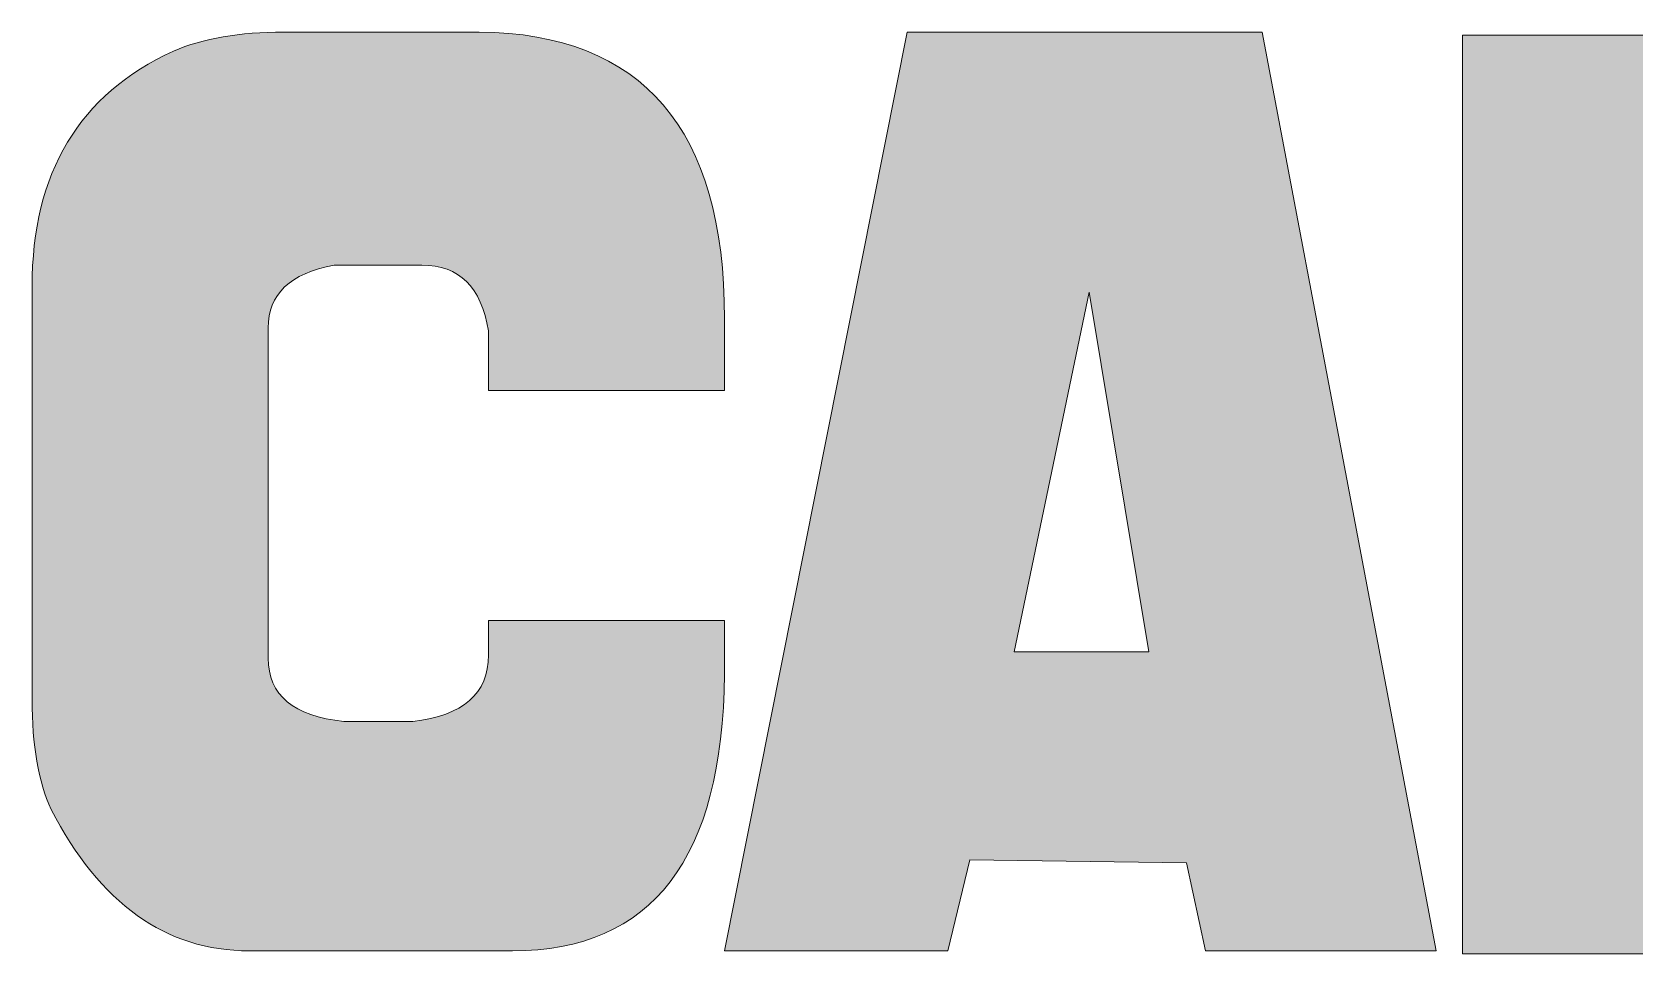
# Model space of a CAD drawing. Header units: inches. Extents: x 53 to 448, y -449 to -51.
# Drawn here: x 125.7 to 251.3, y -448.8 to -376.6 of the extents above; entities that cross this region are included whole.
import ezdxf

# ---------------------------------------------------------------- set-up
doc = ezdxf.new("R2010")
doc.units = ezdxf.units.IN
doc.header["$MEASUREMENT"] = 0
doc.layers.add('Layer 1', color=7, linetype='Continuous')

# ---------------------------------------------------------------- blocks, each defined once
blk = doc.blocks.new('block 4')
at = {"layer": 'Layer 1', "true_color": 0x0b0b0b}
h = blk.add_hatch(color=28, dxfattribs=at)
h.dxf.hatch_style = 2
edge = h.paths.add_edge_path()
edge.add_spline(control_points=[(145.45, -376.61), (145.45, -376.61), (160.77, -376.61), (160.77, -376.61), (173.58, -376.74), (179.98, -384.22), (179.98, -399.06), (179.98, -399.06), (179.98, -404.69), (179.98, -404.69), (179.98, -404.69), (161.49, -404.69), (161.49, -404.69), (161.49, -404.69), (161.49, -400.02), (161.49, -400.02), (160.94, -396.58), (159.21, -394.87), (156.28, -394.87), (156.28, -394.87), (149.4, -394.87), (149.4, -394.87), (145.96, -395.51), (144.24, -397.15), (144.24, -399.78), (144.24, -399.78), (144.24, -425.65), (144.24, -425.65), (144.24, -428.54), (146.22, -430.19), (150.17, -430.61), (150.17, -430.61), (155.56, -430.61), (155.56, -430.61), (159.51, -430.16), (161.49, -428.42), (161.49, -425.4), (161.49, -425.4), (161.49, -422.71), (161.49, -422.71), (161.49, -422.71), (179.98, -422.71), (179.98, -422.71), (179.98, -422.71), (179.98, -426.9), (179.98, -426.9), (179.85, -441.35), (174.31, -448.57), (163.37, -448.57), (163.37, -448.57), (142.75, -448.57), (142.75, -448.57), (136.23, -448.57), (131.06, -444.88), (127.24, -437.49), (126.24, -435.34), (125.75, -432.47), (125.75, -428.87), (125.75, -428.87), (125.75, -396.55), (125.75, -396.55), (125.75, -387.63), (129.44, -381.48), (136.83, -378.1), (139.14, -377.11), (142.01, -376.61), (145.45, -376.61)], knot_values=[0, 0, 0, 0, 1, 1, 1, 2, 2, 2, 3, 3, 3, 4, 4, 4, 5, 5, 5, 6, 6, 6, 7, 7, 7, 8, 8, 8, 9, 9, 9, 10, 10, 10, 11, 11, 11, 12, 12, 12, 13, 13, 13, 14, 14, 14, 15, 15, 15, 16, 16, 16, 17, 17, 17, 18, 18, 18, 19, 19, 19, 20, 20, 20, 21, 21, 21, 22, 22, 22, 22], degree=3, periodic=1)
h = blk.add_hatch(color=28, dxfattribs=at)
h.dxf.hatch_style = 2
h.paths.add_polyline_path([(222.08, -376.61), (235.71, -448.57), (217.65, -448.57), (216.16, -441.68), (199.2, -441.44), (197.47, -448.57), (179.98, -448.57), (194.29, -376.61)])
h.paths.add_polyline_path([(208.55, -396.99), (202.67, -425.16), (213.22, -425.16)])
h = blk.add_hatch(color=28, dxfattribs=at)
h.dxf.hatch_style = 2
h.paths.add_polyline_path([(237.78, -376.85), (261.19, -376.85), (274.87, -413.31), (288.31, -376.85), (312.2, -376.85), (312.2, -448.81), (293.99, -448.81), (293.99, -411.87), (283.64, -442.89), (267.36, -442.89), (255.75, -411.87), (255.75, -448.81), (237.78, -448.81)])
at = {"layer": 'Layer 1', "lineweight": 0}
for points in [[(222.08, -376.61), (235.71, -448.57), (217.65, -448.57), (216.16, -441.68), (199.2, -441.44), (197.47, -448.57), (179.98, -448.57), (194.29, -376.61), (222.08, -376.61)], [(237.78, -376.85), (261.19, -376.85), (274.87, -413.31), (288.31, -376.85), (312.2, -376.85), (312.2, -448.81), (293.99, -448.81), (293.99, -411.87), (283.64, -442.89), (267.36, -442.89), (255.75, -411.87), (255.75, -448.81), (237.78, -448.81), (237.78, -376.85)], [(208.55, -396.99), (202.67, -425.16), (213.22, -425.16), (208.55, -396.99)]]:
    blk.add_lwpolyline(points, dxfattribs=at)
blk.add_open_spline([(145.45, -376.61), (145.45, -376.61), (160.77, -376.61), (160.77, -376.61), (173.58, -376.74), (179.98, -384.22), (179.98, -399.06), (179.98, -399.06), (179.98, -404.69), (179.98, -404.69), (179.98, -404.69), (161.49, -404.69), (161.49, -404.69), (161.49, -404.69), (161.49, -400.02), (161.49, -400.02), (160.94, -396.58), (159.21, -394.87), (156.28, -394.87), (156.28, -394.87), (149.4, -394.87), (149.4, -394.87), (145.96, -395.51), (144.24, -397.15), (144.24, -399.78), (144.24, -399.78), (144.24, -425.65), (144.24, -425.65), (144.24, -428.54), (146.22, -430.19), (150.17, -430.61), (150.17, -430.61), (155.56, -430.61), (155.56, -430.61), (159.51, -430.16), (161.49, -428.42), (161.49, -425.4), (161.49, -425.4), (161.49, -422.71), (161.49, -422.71), (161.49, -422.71), (179.98, -422.71), (179.98, -422.71), (179.98, -422.71), (179.98, -426.9), (179.98, -426.9), (179.85, -441.35), (174.31, -448.57), (163.37, -448.57), (163.37, -448.57), (142.75, -448.57), (142.75, -448.57), (136.23, -448.57), (131.06, -444.88), (127.24, -437.49), (126.24, -435.34), (125.75, -432.47), (125.75, -428.87), (125.75, -428.87), (125.75, -396.55), (125.75, -396.55), (125.75, -387.63), (129.44, -381.48), (136.83, -378.1), (139.14, -377.11), (142.01, -376.61), (145.45, -376.61)], degree=3, knots=[0, 0, 0, 0, 1, 1, 1, 2, 2, 2, 3, 3, 3, 4, 4, 4, 5, 5, 5, 6, 6, 6, 7, 7, 7, 8, 8, 8, 9, 9, 9, 10, 10, 10, 11, 11, 11, 12, 12, 12, 13, 13, 13, 14, 14, 14, 15, 15, 15, 16, 16, 16, 17, 17, 17, 18, 18, 18, 19, 19, 19, 20, 20, 20, 21, 21, 21, 22, 22, 22, 22], dxfattribs=at)
blk = doc.blocks.new('block 2')
at = {"layer": 'Layer 1'}
blk.add_blockref('block 4', (0, 0), dxfattribs=at)

msp = doc.modelspace()

# ---------------------------------------------------------------- block references
at = {"layer": 'Layer 1'}
msp.add_blockref('block 2', (0, 0), dxfattribs=at)

doc.saveas('drawing.dxf')
